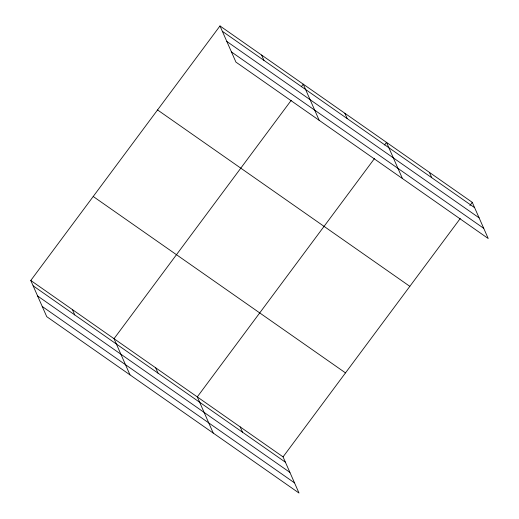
<?xml version="1.0" encoding="UTF-8"?>
<svg xmlns="http://www.w3.org/2000/svg" width="519" height="519" viewBox="0 0 519 519"><rect width="100%" height="100%" fill="white"/><g stroke="black" fill="none" stroke-linecap="round" stroke-linejoin="round"><path stroke-width="0.78" d="M30.777 280.481L283.063 456.882L299.015 493.05L46.729 316.655L30.777 280.481L219.985 25.95L472.271 202.345L488.223 238.519L235.937 62.118L219.985 25.95M291.23 100.316L114.031 338.693L129.984 374.861M301.318 86.744L303.239 84.162L319.191 120.33M374.484 158.529L197.285 396.905L213.238 433.073M384.573 144.957L386.493 142.375L402.446 178.542M283.063 456.882L460.262 218.499M469.87 205.576L472.271 202.345M222.34 31.289L474.626 207.684M226.829 41.462L479.115 217.863M231.448 51.945L483.734 228.341M157.542 109.944L409.835 286.345M93.212 196.487L345.498 372.882M33.132 285.82L285.418 462.215M37.621 295.992L289.907 472.394M42.24 306.476L294.526 482.878M429.382 172.36L431.737 177.699M344.869 113.265L347.217 118.604M261.608 55.053L263.963 60.392M240.174 426.89L242.529 432.23M155.661 367.802L158.01 373.135M72.407 309.59L74.755 314.923"/></g></svg>
